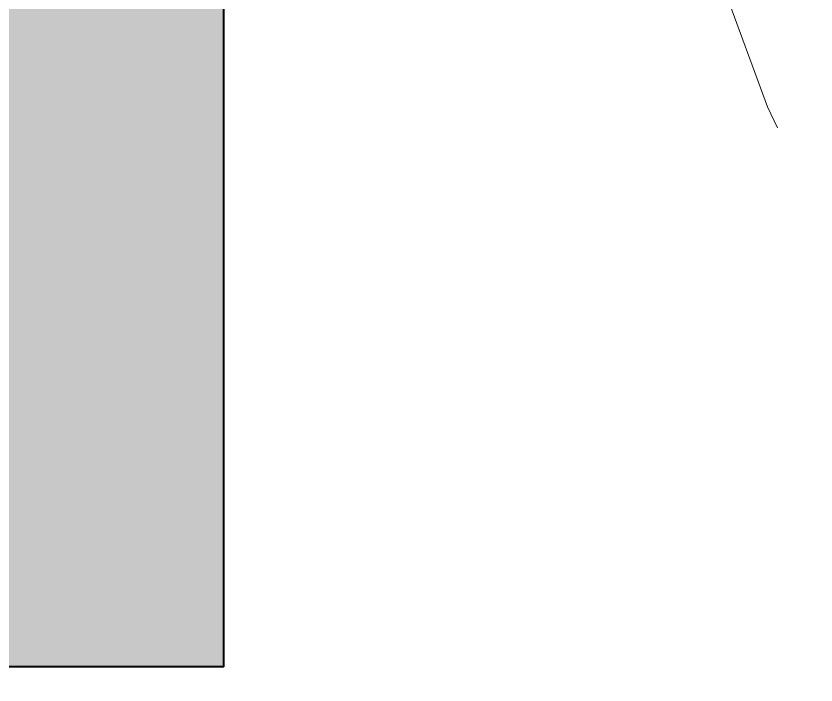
# Model space of a CAD drawing. Header units: millimetres. Extents: x 898 to 1196, y 229 to 443.
# Drawn here: x 1167.121 to 1167.4769, y 407.291 to 407.5887 of the extents above; entities that cross this region are included whole.
import ezdxf

# ---------------------------------------------------------------- set-up
doc = ezdxf.new("R2010")
doc.units = ezdxf.units.MM
doc.linetypes.add('HIDDEN', pattern=[0.375, 0.25, -0.125])
doc.layers.get('0').update_dxf_attribs({"color": 41})
for name, color, linetype, lineweight in [('p hachure', 253, 'Continuous', 15), ('p menuiserie', 5, 'Continuous', 20), ('p mur', 7, 'Continuous', 40)]:
    doc.layers.add(name, color=color, linetype=linetype, lineweight=lineweight)

# ---------------------------------------------------------------- blocks, each defined once
blk = doc.blocks.new('*U82')
at = {"linetype": 'HIDDEN', "ltscale": 0.5}
blk.add_arc((0.4, -0.035), 0.85, 180, 270, dxfattribs=at)

msp = doc.modelspace()

# ---------------------------------------------------------------- hatches: boundary and pattern name
at = {"layer": 'p hachure', "transparency": 33554559}
h = msp.add_hatch(color=256, dxfattribs=at)
h.dxf.hatch_style = 1
h.paths.add_polyline_path([(1161.26347, 407.99909), (1161.26347, 408.59909), (1161.06347, 408.59909), (1161.06347, 408.49909), (1161.16347, 408.49909), (1161.16347, 405.59909), (1161.86347, 405.59909), (1161.86347, 405.69909), (1161.26347, 405.69909), (1161.26347, 407.89909), (1164.01347, 407.89909), (1164.01347, 405.69909), (1163.41347, 405.69909), (1163.41347, 405.59909), (1164.01347, 405.59909), (1164.01347, 404.19909), (1163.41347, 404.19909), (1163.41347, 404.09909), (1164.01347, 404.09909), (1164.01347, 401.8991), (1163.16347, 401.8991), (1163.16347, 401.5491), (1164.26347, 401.5491), (1164.26347, 401.8991), (1164.11347, 401.8991), (1164.11347, 405.5991), (1167.21347, 405.5991), (1167.21347, 406.2991), (1167.11347, 406.2991), (1167.11347, 405.6991), (1164.11347, 405.6991), (1164.11347, 407.89909), (1167.11347, 407.89909), (1167.11347, 407.2991), (1167.21347, 407.2991), (1167.21347, 407.8991), (1167.36347, 407.8991), (1167.36347, 407.99909), (1167.21347, 407.99909), (1167.21347, 408.59909), (1165.91347, 408.59909), (1165.91347, 407.99909)])
h.paths.add_polyline_path([(1167.11347, 407.99909), (1166.01347, 407.99909), (1166.01347, 408.49909), (1167.11347, 408.49909)], flags=16)

# ---------------------------------------------------------------- linework, layer by layer
at = {"layer": 'p mur'}
for q in [(1167.21347, 407.8991), (1167.11347, 407.2991)]:
    msp.add_line((1167.21347, 407.2991), q, dxfattribs=at)

# ---------------------------------------------------------------- block references
at = {"layer": 'p menuiserie'}
msp.add_blockref('*U82', (1167.83847, 407.9141), dxfattribs=at)

doc.saveas('drawing.dxf')
